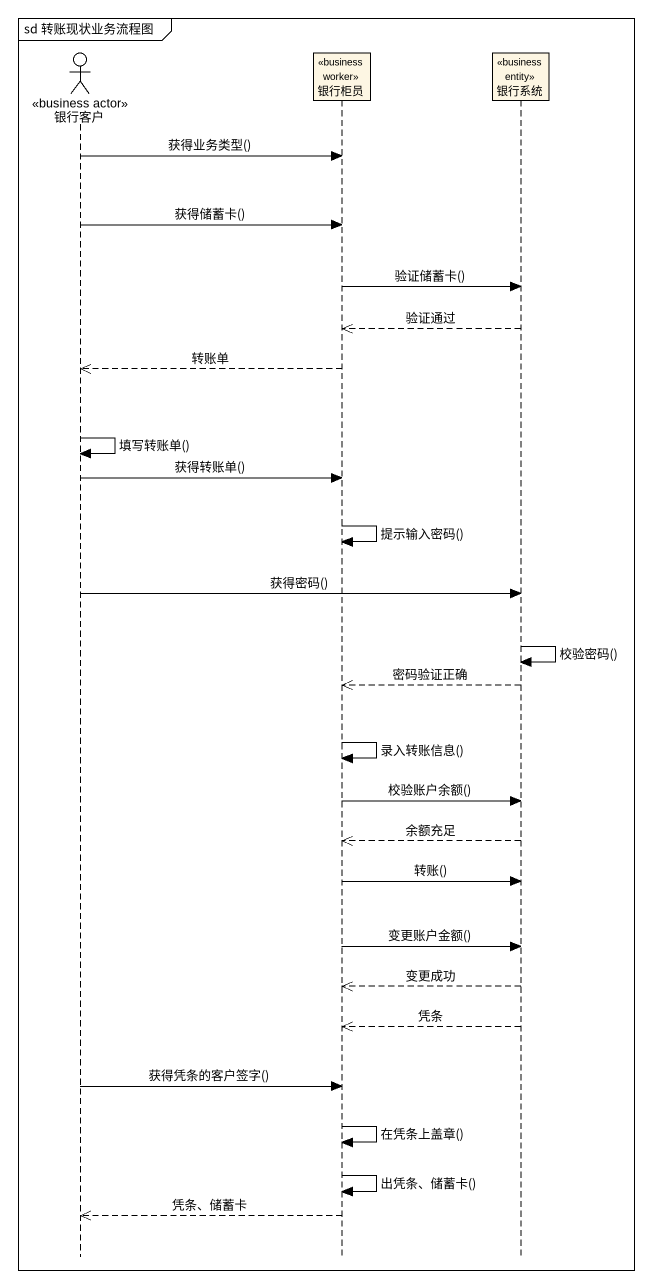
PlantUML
@startuml
mainframe sd 转账现状业务流程图
hide footbox
actor 银行客户 <<business actor>>
participant 银行柜员 <<business worker>>
participant 银行系统 <<business entity>>

银行客户 -> 银行柜员 : 获得业务类型()
银行客户 -> 银行柜员 : 获得储蓄卡()
银行柜员 -> 银行系统 : 验证储蓄卡()
银行系统 -->> 银行柜员 : 验证通过
银行柜员 -->> 银行客户 : 转账单
银行客户 -> 银行客户 : 填写转账单()
银行客户 -> 银行柜员 : 获得转账单()
银行柜员 -> 银行柜员 : 提示输入密码()
银行客户 -> 银行系统 : 获得密码()
银行系统 -> 银行系统 : 校验密码()
银行系统 -->> 银行柜员 : 密码验证正确
银行柜员 -> 银行柜员 : 录入转账信息()
银行柜员 -> 银行系统 : 校验账户余额()
银行系统 -->> 银行柜员 : 余额充足
银行柜员 -> 银行系统 : 转账()
银行柜员 -> 银行系统 : 变更账户金额()
银行系统 -->> 银行柜员 : 变更成功
银行系统 -->> 银行柜员 : 凭条
银行客户 -> 银行柜员 : 获得凭条的客户签字()
银行柜员 -> 银行柜员 : 在凭条上盖章()
银行柜员 -> 银行柜员 : 出凭条、储蓄卡()
银行柜员 -->> 银行客户 : 凭条、储蓄卡
@enduml
